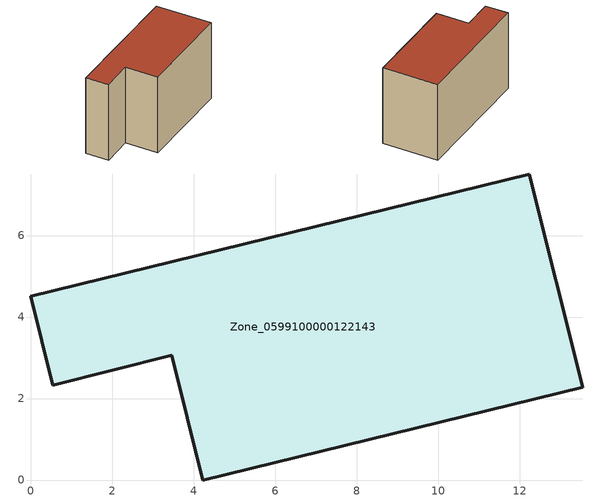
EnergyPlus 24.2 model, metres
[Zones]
Zone_0599100000122143
 floor ground (C_G): 3.45,3.06 0.54,2.33 0,4.51 12.23,7.51 13.54,2.28 4.22,0 z0
 wall outside (C_F): 12.23,7.51 0,4.51 0.54,2.33 3.45,3.06 4.22,0 13.54,2.28 12.23,7.51 z0:7.83
 roof outside (C_R): 4.22,0 13.54,2.28 12.23,7.51 0,4.51 0.54,2.33 3.45,3.06 z7.83
[BUILDING]
Pand.0599100000122143: North Axis=0; Terrain=City; Loads Convergence Tolerance Value=0.04; Temperature Convergence Tolerance Value=0.4; Solar Distribution=FullExterior; Maximum Number of Warmup Days=25; Minimum Number of Warmup Days=1
[Site:Location]
Rotterdam.The.Hague.AP_ZH_NLD Design_Conditions: Latitude=51.96; Longitude=4.45; Time Zone=1; Elevation=-4.5
[SITE:GROUNDTEMPERATURE:BUILDINGSURFACE]
18, 18, 18, 18, 18, 18, 18, 18, 18, 18, 18, 18
[MATERIAL] Thermal Absorptance=0.9; Solar Absorptance=0.7; Visible Absorptance=0.7
Name | Roughness | Thickness | Conductivity | Density | Specific Heat
G.TI.1975-1991 | MediumSmooth | 0.15 | 0.288461 | 540 | 1210
F.TI.1975-1991 | Rough | 0.3 | 0.230769 | 1920 | 840
R.TI.1975-1991 | MediumRough | 0.2 | 0.153846 | 1500 | 1000
[CONSTRUCTION]
C_G: G.TI.1975-1991
C_F: F.TI.1975-1991
C_R: R.TI.1975-1991
[ZONE]
Zone_0599100000122143: Type=1; Multiplier=1; Ceiling Height=Autocalculate; Volume=Autocalculate; Floor Area=autocalculate; Part of Total Floor Area=Yes
[ZONEINFILTRATION:DESIGNFLOWRATE]
Infil_Zone_0599100000122143: Zone or ZoneList or Space or SpaceList=Zone_0599100000122143; Schedule=AlwaysOn; Design Flow Rate Calculation Method=Flow/Area; Flow Rate per Floor Area=0.003; Constant Term Coefficient=1; Temperature Term Coefficient=0; Velocity Term Coefficient=0; Velocity Squared Term Coefficient=0
[HVACTEMPLATE:ZONE:IDEALLOADSAIRSYSTEM]
Zone_0599100000122143: Maximum Heating Supply Air Temperature=50; Minimum Cooling Supply Air Temperature=13; Maximum Heating Supply Air Humidity Ratio=0.0156; Minimum Cooling Supply Air Humidity Ratio=0.0077; Heating Limit=NoLimit; Cooling Limit=NoLimit; Dehumidification Control Type=ConstantSensibleHeatRatio; Cooling Sensible Heat Ratio=0.7; Dehumidification Setpoint=60; Humidification Control Type=None; Humidification Setpoint=30; Outdoor Air Method=None; Outdoor Air Flow Rate per Person=0.00944; Outdoor Air Flow Rate per Zone Floor Area=0; Outdoor Air Flow Rate per Zone=0; Demand Controlled Ventilation Type=None; Outdoor Air Economizer Type=NoEconomizer; Heat Recovery Type=None; Sensible Heat Recovery Effectiveness=0.7; Latent Heat Recovery Effectiveness=0.65
[ZONECONTROL:THERMOSTAT]
ThermostatControl_Zone_0599100000122143: Zone or ZoneList=Zone_0599100000122143; Control Type Schedule=DualSetpointControlType; Control 1=Thermostat_Zone_0599100000122143; Temperature Difference Between Cutout And Setpoint=0
[THERMOSTATSETPOINT:DUALSETPOINT]
Thermostat_Zone_0599100000122143: Heating Setpoint Temperature Schedule=HeatingSetpoint_Zone_0599100000122143; Cooling Setpoint Temperature Schedule=CoolingSetpoint_Zone_0599100000122143
[SCHEDULE:COMPACT]
HeatingSetpoint_Zone_0599100000122143: Through: 12/31, For: AllDays, Until: 24:00, 21
CoolingSetpoint_Zone_0599100000122143: Through: 12/31, For: AllDays, Until: 24:00, 24
DualSetpointControlType: Through: 12/31, For: AllDays, Until: 24:00, 4
AlwaysOn: Through: 12/31, For: AllDays, Until: 24:00, 1
